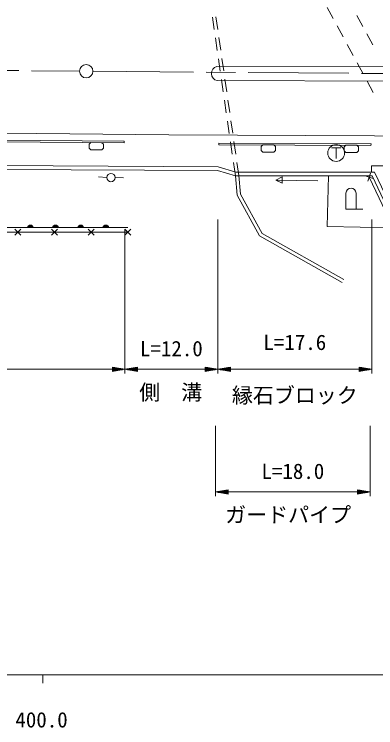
# Model space of a CAD drawing. Units: millimetres, scale not verified. Extents: x 40000 to 680000, y 20000 to 380000.
# Drawn here: x 464591 to 507680, y 198715 to 283628 of the extents above; entities that cross this region are included whole.
import ezdxf
from ezdxf.enums import TextEntityAlignment as Align

# ---------------------------------------------------------------- set-up
doc = ezdxf.new("R2010")
doc.units = ezdxf.units.MM
doc.header["$LTSCALE"] = 1000
doc.linetypes.add('CHAIN', pattern=[18.5, 12, -1.5, 3.5, -1.5])
for name, color, linetype, lineweight in [('M-BGD', 7, 'Continuous', 13), ('M-BGD-EXST', 7, 'Continuous', 13), ('M-BMK', 2, 'CHAIN', 13), ('M-BMK-SRVR', 3, 'Continuous', 13), ('M-STR-HTXT', 7, 'Continuous', 13), ('M-STR-STR1', 1, 'Continuous', 13), ('M-STR-STRD', 7, 'Continuous', 13), ('M-TTL-BAND', 7, 'Continuous', 13)]:
    doc.layers.add(name, color=color, linetype=linetype, lineweight=lineweight)
doc.styles.add('ＭＳ ゴシック', font='')
doc.styles.get('ＭＳ ゴシック').set_extended_font_data('MS Gothic')

msp = doc.modelspace()

# ---------------------------------------------------------------- linework, layer by layer
at = {"layer": 'M-BGD'}
for p, q in [((488436, 281808), (488221, 283293)), ((488837, 281835), (488622, 283320)), ((488794, 279334), (488580, 280819)), ((489195, 279361), (488980, 280846)), ((489152, 276860), (488938, 278344)), ((489553, 276887), (489338, 278371)), ((489510, 274386), (489296, 275870)), ((489911, 274413), (489696, 275897)), ((490269, 271938), (490054, 273423)), ((489868, 271911), (489654, 273396)), ((490226, 269437), (490012, 270922)), ((490627, 269464), (490412, 270949)), ((473731, 268355), (473529, 268171)), ((473731, 268355), (475033, 268343)), ((475033, 268343), (475231, 268156)), ((490584, 266963), (490370, 268447)), ((490985, 266990), (490770, 268475)), ((473529, 268171), (473525, 267688)), ((473724, 267500), (473525, 267688)), ((473724, 267500), (475025, 267489)), ((475025, 267489), (475227, 267673)), ((475231, 268156), (475227, 267673)), ((494035, 267893), (494033, 267410)), ((494236, 268078), (494035, 267893)), ((494236, 268078), (495537, 268072)), ((495537, 268072), (495737, 267885)), ((495737, 267885), (495734, 267403)), ((503914, 267850), (503912, 267367)), ((504115, 268035), (503914, 267850)), ((504115, 268035), (505416, 268030)), ((505416, 268030), (505616, 267843)), ((505616, 267843), (505614, 267360)), ((494232, 267223), (494033, 267410)), ((494232, 267223), (495534, 267218)), ((495534, 267218), (495734, 267403)), ((504111, 267181), (503912, 267367)), ((504111, 267181), (505413, 267175)), ((505413, 267175), (505614, 267360)), ((426496, 265825), (488901, 265467)), ((490955, 264400), (490728, 265973)), ((491351, 264457), (491128, 266000)), ((427956, 265367), (488836, 265018)), ((488836, 265018), (490955, 264400)), ((488901, 265467), (491020, 264850)), ((475621, 264220), (474623, 264271)), ((476621, 264182), (477620, 264159)), ((490955, 264400), (507238, 264400)), ((491170, 262096), (490955, 264400)), ((491020, 264850), (507523, 264850)), ((491561, 262216), (491354, 264437)), ((495767, 263903), (496525, 264262)), ((496525, 264262), (496509, 263512)), ((506425, 264406), (507366, 264069)), ((506727, 263767), (507064, 264709)), ((511286, 254955), (506895, 264238)), ((511628, 255117), (507238, 264400)), ((512035, 255310), (507523, 264850)), ((500766, 263798), (495767, 263903)), ((496509, 263512), (495767, 263903)), ((493839, 257257), (491170, 262096)), ((494134, 257550), (491561, 262216)), ((504130, 260435), (504130, 262335)), ((505330, 262335), (505330, 260435)), ((504130, 260435), (506130, 260435)), ((465368, 257332), (464661, 258040)), ((464661, 257332), (465368, 258040)), ((469742, 257332), (469035, 258040)), ((469035, 257332), (469742, 258040)), ((474116, 257332), (473409, 258040)), ((473409, 257332), (474116, 258040)), ((478491, 257332), (477783, 258040)), ((477783, 257332), (478491, 258040)), ((503892, 252070), (494134, 257550)), ((503696, 251721), (493839, 257257))]:
    msp.add_line(p, q, dxfattribs=at)
for points in [[(380715, 270304), (483015, 269284), (572917, 268833)], [(507176, 264850), (507176, 265603), (508645, 265584), (513683, 255154)], [(502063, 264400), (501895, 258352), (509738, 258229)], [(478137, 258239), (451891, 258239), (428469, 258492)], [(478137, 257686), (451891, 257686), (431538, 257906), (432360, 245421)]]:
    msp.add_lwpolyline(points, dxfattribs=at)
msp.add_circle((476121, 264194), 500, dxfattribs=at)
for centre, radius, start, end in [((504730, 262335), 600, 360, 180), ((466514, 258185), 354, 8.79741, 171.20259), ((466514, 258185), 283, 11.02145, 168.97855), ((466514, 258185), 212, 14.76778, 165.23222), ((466514, 258185), 142, 22.47951, 157.52049), ((466514, 258185), 100, 32.79717, 147.20283), ((466514, 258185), 100, 32.79717, 147.20283), ((469514, 258185), 354, 8.79741, 171.20259), ((469514, 258185), 283, 11.02145, 168.97855), ((469514, 258185), 212, 14.76778, 165.23222), ((469514, 258185), 142, 22.47951, 157.52049), ((469514, 258185), 100, 32.79717, 147.20283), ((469514, 258185), 100, 32.79717, 147.20283), ((472514, 258185), 354, 8.79741, 171.20259), ((472514, 258185), 283, 11.02145, 168.97855), ((472514, 258185), 212, 14.76778, 165.23222), ((472514, 258185), 142, 22.47951, 157.52049), ((472514, 258185), 100, 32.79717, 147.20283), ((472514, 258185), 100, 32.79717, 147.20283), ((475514, 258185), 354, 8.79741, 171.20259), ((475514, 258185), 283, 11.02145, 168.97855), ((475514, 258185), 212, 14.76778, 165.23222), ((475514, 258185), 142, 22.47951, 157.52049), ((475514, 258185), 100, 32.79717, 147.20283), ((475514, 258185), 100, 32.79717, 147.20283)]:
    msp.add_arc(centre, radius, start, end, dxfattribs=at)
at = {"layer": 'M-BGD-EXST'}
for p, q in [((502411, 267718), (503511, 267718)), ((502961, 267718), (502961, 266468))]:
    msp.add_line(p, q, dxfattribs=at)
msp.add_circle((502961, 267118), 1000, dxfattribs=at)
at = {"layer": 'M-BMK'}
for p, q in [((374145, 277716), (472371, 276858)), ((473971, 276844), (572154, 276082))]:
    msp.add_line(p, q, dxfattribs=at)
at = {"layer": 'M-BMK-SRVR'}
msp.add_circle((473171, 276851), 800, dxfattribs=at)
at = {"layer": 'M-STR-HTXT'}
for p, q in [((488854, 259204), (488854, 240876)), ((507210, 259204), (507210, 240876)), ((477786, 258038), (477786, 240876)), ((477786, 249294), (477786, 240876)), ((488854, 249294), (488854, 240876)), ((308391, 241376), (476286, 241376)), ((477786, 241376), (476286, 241626)), ((476286, 241626), (476286, 241126)), ((476586, 241576), (476286, 241576)), ((476286, 241526), (476886, 241526)), ((477186, 241476), (476286, 241476)), ((476286, 241426), (477486, 241426)), ((477786, 241376), (476286, 241126)), ((477786, 241376), (476286, 241376)), ((476286, 241326), (477486, 241326)), ((477186, 241276), (476286, 241276)), ((476286, 241226), (476886, 241226)), ((476586, 241176), (476286, 241176)), ((477786, 241376), (479286, 241626)), ((477786, 241376), (479286, 241126)), ((477786, 241376), (479286, 241376)), ((479286, 241426), (478086, 241426)), ((479286, 241326), (478086, 241326)), ((478386, 241476), (479286, 241476)), ((478386, 241276), (479286, 241276)), ((479286, 241526), (478686, 241526)), ((479286, 241226), (478686, 241226)), ((478986, 241576), (479286, 241576)), ((478986, 241176), (479286, 241176)), ((479286, 241126), (479286, 241626)), ((479286, 241376), (487354, 241376)), ((488854, 241376), (487354, 241626)), ((487354, 241626), (487354, 241126)), ((487654, 241576), (487354, 241576)), ((487354, 241526), (487954, 241526)), ((488254, 241476), (487354, 241476)), ((487354, 241426), (488554, 241426)), ((488854, 241376), (487354, 241126)), ((488854, 241376), (487354, 241376)), ((487354, 241326), (488554, 241326)), ((488254, 241276), (487354, 241276)), ((487354, 241226), (487954, 241226)), ((487654, 241176), (487354, 241176)), ((488854, 241376), (490354, 241626)), ((488854, 241376), (490354, 241126)), ((488854, 241376), (490354, 241376)), ((490354, 241426), (489154, 241426)), ((490354, 241326), (489154, 241326)), ((489454, 241476), (490354, 241476)), ((489454, 241276), (490354, 241276)), ((490354, 241526), (489754, 241526)), ((490354, 241226), (489754, 241226)), ((490054, 241576), (490354, 241576)), ((490054, 241176), (490354, 241176)), ((490354, 241126), (490354, 241626)), ((490354, 241376), (505710, 241376)), ((507210, 241376), (505710, 241626)), ((505710, 241626), (505710, 241126)), ((506010, 241576), (505710, 241576)), ((505710, 241526), (506310, 241526)), ((506610, 241476), (505710, 241476)), ((505710, 241426), (506910, 241426)), ((507210, 241376), (505710, 241126)), ((507210, 241376), (505710, 241376)), ((505710, 241326), (506910, 241326)), ((506610, 241276), (505710, 241276)), ((505710, 241226), (506310, 241226)), ((506010, 241176), (505710, 241176)), ((488597, 234626), (488597, 226273)), ((507003, 234626), (507003, 226273)), ((488597, 226773), (490097, 227023)), ((488597, 226773), (490097, 226523)), ((488597, 226773), (490097, 226773)), ((490097, 226823), (488897, 226823)), ((490097, 226723), (488897, 226723)), ((489197, 226873), (490097, 226873)), ((490097, 226923), (489497, 226923)), ((489797, 226973), (490097, 226973)), ((490097, 226523), (490097, 227023)), ((490097, 226773), (505503, 226773)), ((507003, 226773), (505503, 227023)), ((505503, 227023), (505503, 226523)), ((505803, 226973), (505503, 226973)), ((505503, 226923), (506103, 226923)), ((506403, 226873), (505503, 226873)), ((505503, 226823), (506703, 226823)), ((507003, 226773), (505503, 226523)), ((507003, 226773), (505503, 226773)), ((505503, 226723), (506703, 226723)), ((489197, 226673), (490097, 226673)), ((490097, 226623), (489497, 226623)), ((489797, 226573), (490097, 226573)), ((506403, 226673), (505503, 226673)), ((505503, 226623), (506103, 226623)), ((505803, 226573), (505503, 226573))]:
    msp.add_line(p, q, dxfattribs=at)
at = {"layer": 'M-STR-STR1'}
for p, q in [((501898, 284448), (502612, 283128)), ((506135, 282167), (505405, 283478)), ((503088, 282249), (503801, 280930)), ((507350, 279982), (506621, 281293)), ((504277, 280050), (504991, 278731)), ((505467, 277852), (506181, 276532)), ((506657, 275653), (507371, 274334))]:
    msp.add_line(p, q, dxfattribs=at)
at = {"layer": 'M-STR-STRD'}
for p, q in [((572511, 275410), (488774, 275732)), ((452036, 268541), (477704, 268320)), ((452037, 268741), (477707, 268520)), ((477707, 268520), (477704, 268320)), ((488980, 268300), (488977, 268100)), ((488977, 268100), (507112, 268022)), ((488980, 268300), (507114, 268222)), ((507112, 268022), (507114, 268222))]:
    msp.add_line(p, q, dxfattribs=at)
msp.add_lwpolyline([(488738, 277412), (530822, 277386), (556768, 276202), (572154, 276082)], dxfattribs=at)
msp.add_arc((488950, 276576), 862, 104.23991, 258.26639, dxfattribs=at)
at = {"layer": 'M-TTL-BAND'}
for p, q in [((40000, 205000), (579000, 205000)), ((468000, 205000), (468000, 204000))]:
    msp.add_line(p, q, dxfattribs=at)

# ---------------------------------------------------------------- texts
at = {"layer": 'M-STR-HTXT', "style": 'ＭＳ ゴシック'}
for s, p in [('L=17.6', (498032, 243120)), ('L=12.0', (483320, 242376)), ('側\u3000溝', (483238, 237175)), ('縁石ブロック', (498032, 236813)), ('L=18.0', (497800, 227773)), ('ガードパイプ', (497232, 222594))]:
    msp.add_text(s, height=1833, dxfattribs=at).set_placement(p, align=Align.BOTTOM_CENTER)
at = {"layer": 'M-TTL-BAND', "style": 'ＭＳ ゴシック'}
msp.add_text('400.0', height=1833, dxfattribs=at).set_placement((467844, 198195), align=Align.BOTTOM_CENTER)

doc.saveas('drawing.dxf')
